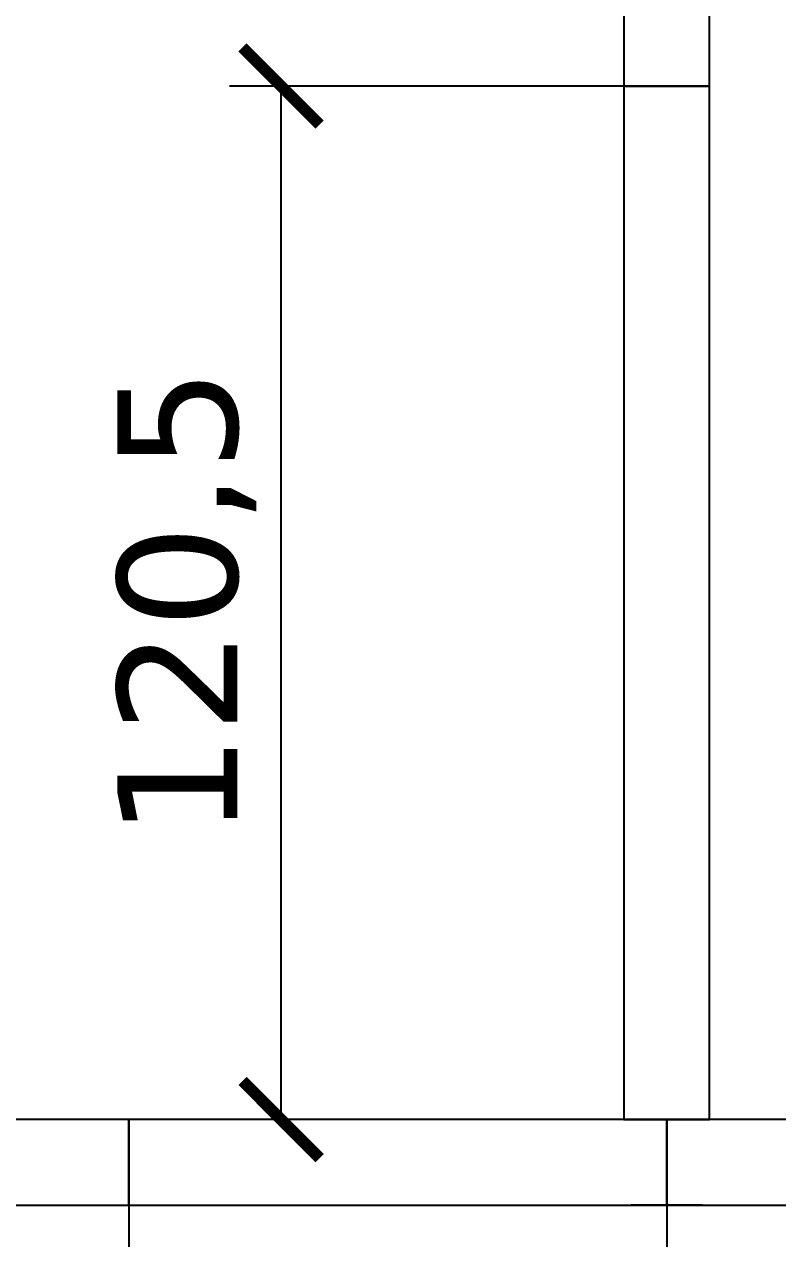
# Model space of a CAD drawing. Header units: centimetres. Extents: x -135 to 5324, y -1304 to 1609.
# Drawn here: x 3679.8 to 3767.7, y 877.6 to 1019.2 of the extents above; entities that cross this region are included whole.
import ezdxf

# ---------------------------------------------------------------- set-up
doc = ezdxf.new("R2010")
doc.units = ezdxf.units.CM
for name, color, linetype in [('MONTAJ_OZEL_OLCU', 6, 'Continuous'), ('MONTAJ_OZEL_PANO', 6, 'Continuous'), ('MONTAJ_STANDART', 7, 'Continuous')]:
    doc.layers.add(name, color=color, linetype=linetype)
doc.styles.add('PORTMAN', font='DejaVuSans.ttf')
doc.dimstyles.new('PORTMAN', dxfattribs={"dimtxt": 14, "dimasz": 9, "dimexe": 6, "dimexo": 5, "dimgap": 4, "dimtad": 1, "dimtxsty": 'PORTMAN', "dimblk": 'ARCHTICK', "dimcen": 2.5, "dimazin": 3, "dimtfac": 0.5, "dimtmove": 2, "dimatfit": 3})

# ---------------------------------------------------------------- blocks, each defined once
blk = doc.blocks.new('BOM_I15_1255p0_IC_K01_SOL_UST')
blk.add_lwpolyline([(0, 103.75), (10, 103.75), (10, 125.5), (0, 125.5)], close=True)
blk = doc.blocks.new('MNT_BOM_I15_1255p0_IC_K01_SOL_UST')
blk.add_blockref('BOM_I15_1255p0_IC_K01_SOL_UST', (0, 0))
blk = doc.blocks.new('BOM_I13_627p5_IC_DOLU')
blk.add_lwpolyline([(0, 0), (10, 0), (10, 62.75), (0, 62.75)], close=True)
blk = doc.blocks.new('MNT_BOM_I13_627p5_IC_DOLU')
blk.add_blockref('BOM_I13_627p5_IC_DOLU', (0, 0))
blk = doc.blocks.new('_ARCHTICK')
at = {"color": 0, "linetype": 'BYBLOCK', "const_width": 0.15}
blk.add_lwpolyline([(-0.5, -0.5), (0.5, 0.5)], dxfattribs=at)
blk = doc.blocks.new('BOM_I15_1255p0_IC_K01_SOL_ALT')
blk.add_lwpolyline([(0, 0), (10, 0), (10, 21.75), (0, 21.75)], close=True)
blk = doc.blocks.new('MNT_BOM_I15_1255p0_IC_K01_SOL_ALT')
blk.add_blockref('BOM_I15_1255p0_IC_K01_SOL_ALT', (0, 0))
blk = doc.blocks.new('BOM_I12_1205p0_IC_DOLU')
blk.add_lwpolyline([(0, 0), (10, 0), (10, 120.5), (0, 120.5)], close=True)
blk = doc.blocks.new('MNT_BOM_I12_1205p0_IC_DOLU')
blk.add_blockref('BOM_I12_1205p0_IC_DOLU', (0, 0))
blk = doc.blocks.new('BOM_I14_1255p0_IC_DOLU')
blk.add_lwpolyline([(0, 0), (10, 0), (10, 125.5), (0, 125.5)], close=True)
blk = doc.blocks.new('MNT_BOM_I14_1255p0_IC_DOLU')
blk.add_blockref('BOM_I14_1255p0_IC_DOLU', (0, 0))
blk = doc.blocks.new('BOM_B05_UCLU_H_100')
for p, q in [((9.17, 5), (5, 5)), ((5, 5), (5, -5)), ((-5, -4.17), (-5, 4.17)), ((5, -4.17), (5, 4.17)), ((5, 0), (-5, 0)), ((-5, 0), (-5, -4.17)), ((5, -4.17), (5, 0)), ((5, -5), (9.17, -5))]:
    blk.add_line(p, q)
blk = doc.blocks.new('MNT_BOM_B05_UCLU_H_100')
blk.add_blockref('BOM_B05_UCLU_H_100', (0, 0))

msp = doc.modelspace()

# ---------------------------------------------------------------- block references
at = {"layer": 'MONTAJ_OZEL_PANO'}
msp.add_blockref('MNT_BOM_I12_1205p0_IC_DOLU', (3749.75, 891.5), dxfattribs=at)
at = {"layer": 'MONTAJ_OZEL_PANO', "rotation": 270}
msp.add_blockref('MNT_BOM_I13_627p5_IC_DOLU', (3692, 891.5), dxfattribs=at)
at = {"layer": 'MONTAJ_STANDART'}
msp.add_blockref('MNT_BOM_I14_1255p0_IC_DOLU', (3749.75, 1012), dxfattribs=at)
for name, p, rotation in [('MNT_BOM_I15_1255p0_IC_K01_SOL_UST', (3566.5, 891.5), 270), ('MNT_BOM_I15_1255p0_IC_K01_SOL_ALT', (3754.75, 891.5), 270), ('MNT_BOM_B05_UCLU_H_100', (3754.75, 886.5), 90)]:
    msp.add_blockref(name, p, dxfattribs=dict(at, rotation=rotation))

# ---------------------------------------------------------------- dimensions: what is measured, and where the dimension line sits
at = {"layer": 'MONTAJ_OZEL_OLCU'}
msp.add_linear_dim(base=(3709.75, 891.5), p1=(3759.75, 891.5), p2=(3759.75, 1012), angle=90, dimstyle='PORTMAN', override={"dimtxt": 14, "dimasz": 9, "dimexe": 6, "dimexo": 5, "dimdec": 2, "dimzin": 8, "dimdsep": 44}, dxfattribs=at).render()
msp.add_linear_dim(base=(3692, 841.5), p1=(3692, 891.5), p2=(3754.75, 891.5), dimstyle='PORTMAN', override={"dimtxt": 14, "dimasz": 9, "dimexe": 6, "dimexo": 5, "dimdec": 2, "dimzin": 8, "dimdsep": 44}, dxfattribs=at).render()

doc.saveas('drawing.dxf')
